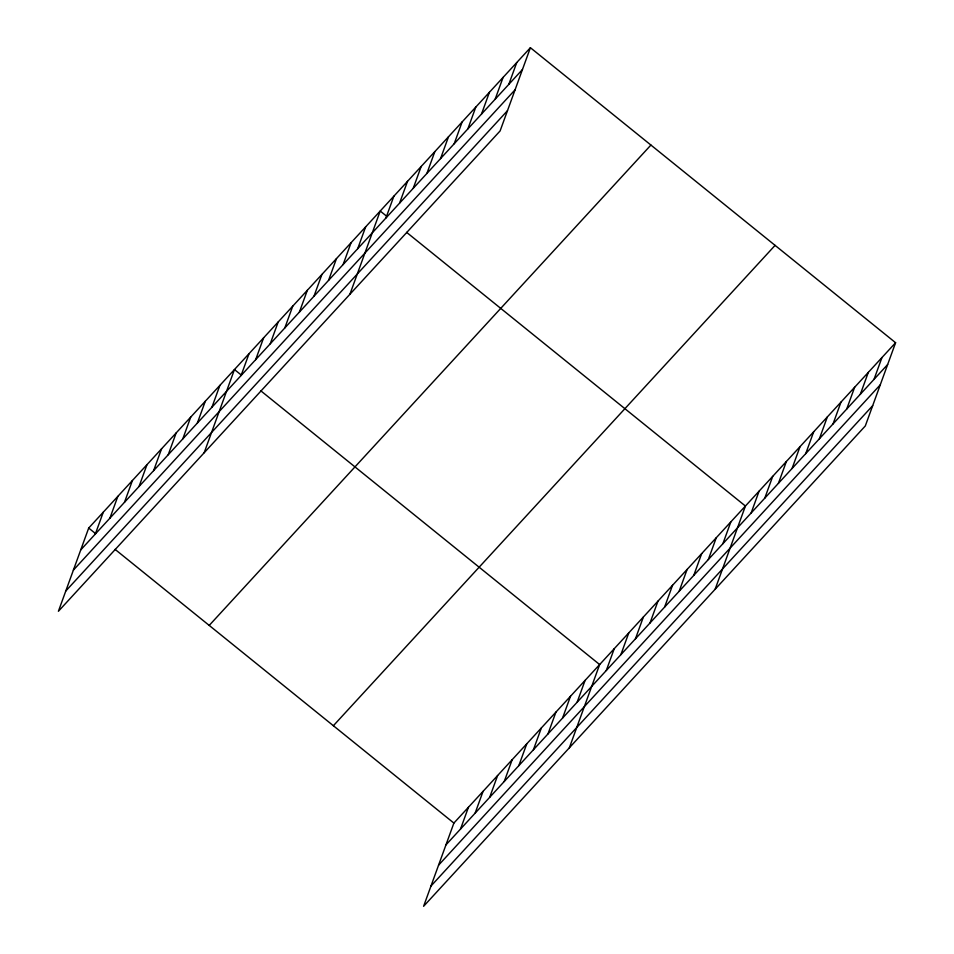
<?xml version="1.0" encoding="UTF-8"?>
<svg xmlns="http://www.w3.org/2000/svg" width="954" height="954" viewBox="0 0 954 954"><rect width="100%" height="100%" fill="white"/><g stroke="black" fill="none" stroke-linecap="round" stroke-linejoin="round"><path stroke-width="1.43" d="M530.4 47.7L88.698 528.051L58.409 611.275L500.111 130.925L530.4 47.7L895.591 342.724L865.302 425.949L423.6 906.3L453.889 823.075L895.591 342.724M95.328 534.025L103.27 512.203M109.901 518.177L117.843 496.354M124.485 502.317L132.427 480.506M139.057 486.468L146.999 464.646M153.63 470.62L161.572 448.797M168.214 454.76L176.156 432.949M182.786 438.912L190.728 417.089M197.359 423.063L205.301 401.24M211.943 407.203L219.885 385.392M204.168 452.756L234.457 369.544L241.35 375.101M241.088 375.506L249.03 353.684M255.672 359.658L263.614 337.835M270.244 343.798L278.186 321.987M284.817 327.949L292.759 306.127M299.401 312.101L307.343 290.278M313.973 296.241L321.915 274.43M328.546 280.393L336.488 258.582M343.13 264.544L351.072 242.721M357.702 248.696L365.644 226.873M349.927 294.237L380.217 211.025L387.109 216.582M385.929 217.989L393.871 196.178M399.583 203.142L407.525 181.332M413.237 188.296L421.179 166.473M426.891 173.449L434.833 151.626M440.545 158.602L448.487 136.78M454.199 143.756L462.141 121.933M467.854 128.909L475.796 107.086M481.508 114.063L489.438 92.24M495.15 99.216L503.092 77.393M508.804 84.369L516.746 62.547M460.52 829.05L468.462 807.227M475.104 813.19L483.046 791.379M489.676 797.341L497.618 775.519M504.249 781.493L512.191 759.67M518.833 765.633L526.775 743.822M533.405 749.784L541.347 727.974M547.978 733.936L555.92 712.113M562.562 718.088L570.504 696.265M577.134 702.227L585.076 680.417M569.359 747.781L599.649 664.556L260.859 390.866M606.291 670.531L614.233 648.708M620.863 654.671L628.805 632.86M635.436 638.822L643.378 616.999M650.02 622.974L657.962 601.151M664.592 607.126L672.534 585.303M679.165 591.265L687.107 569.455M693.749 575.417L701.691 553.594M708.321 559.569L716.263 537.746M722.894 543.708L730.836 521.898M715.13 589.262L745.42 506.037L406.619 232.347M751.132 513.013L759.074 491.191M764.774 498.167L772.716 476.344M778.428 483.32L786.37 461.497M792.082 468.474L800.024 446.651M805.736 453.627L813.679 431.804M819.391 438.78L827.333 416.958M833.045 423.934L840.987 402.111M846.699 409.087L854.641 387.264M860.353 394.24L868.295 372.418M874.007 379.394L881.949 357.571M80.756 549.874L522.458 69.523M73.375 570.134L515.088 89.783M65.778 591.015L507.492 110.664M209.212 625.419L650.914 145.056M333.375 725.72L775.077 245.369M445.947 844.898L887.649 364.535M438.578 865.159L880.28 384.808M430.969 886.039L872.683 405.677M88.698 528.051L95.579 533.62M115.088 549.385L453.889 823.075"/></g></svg>
